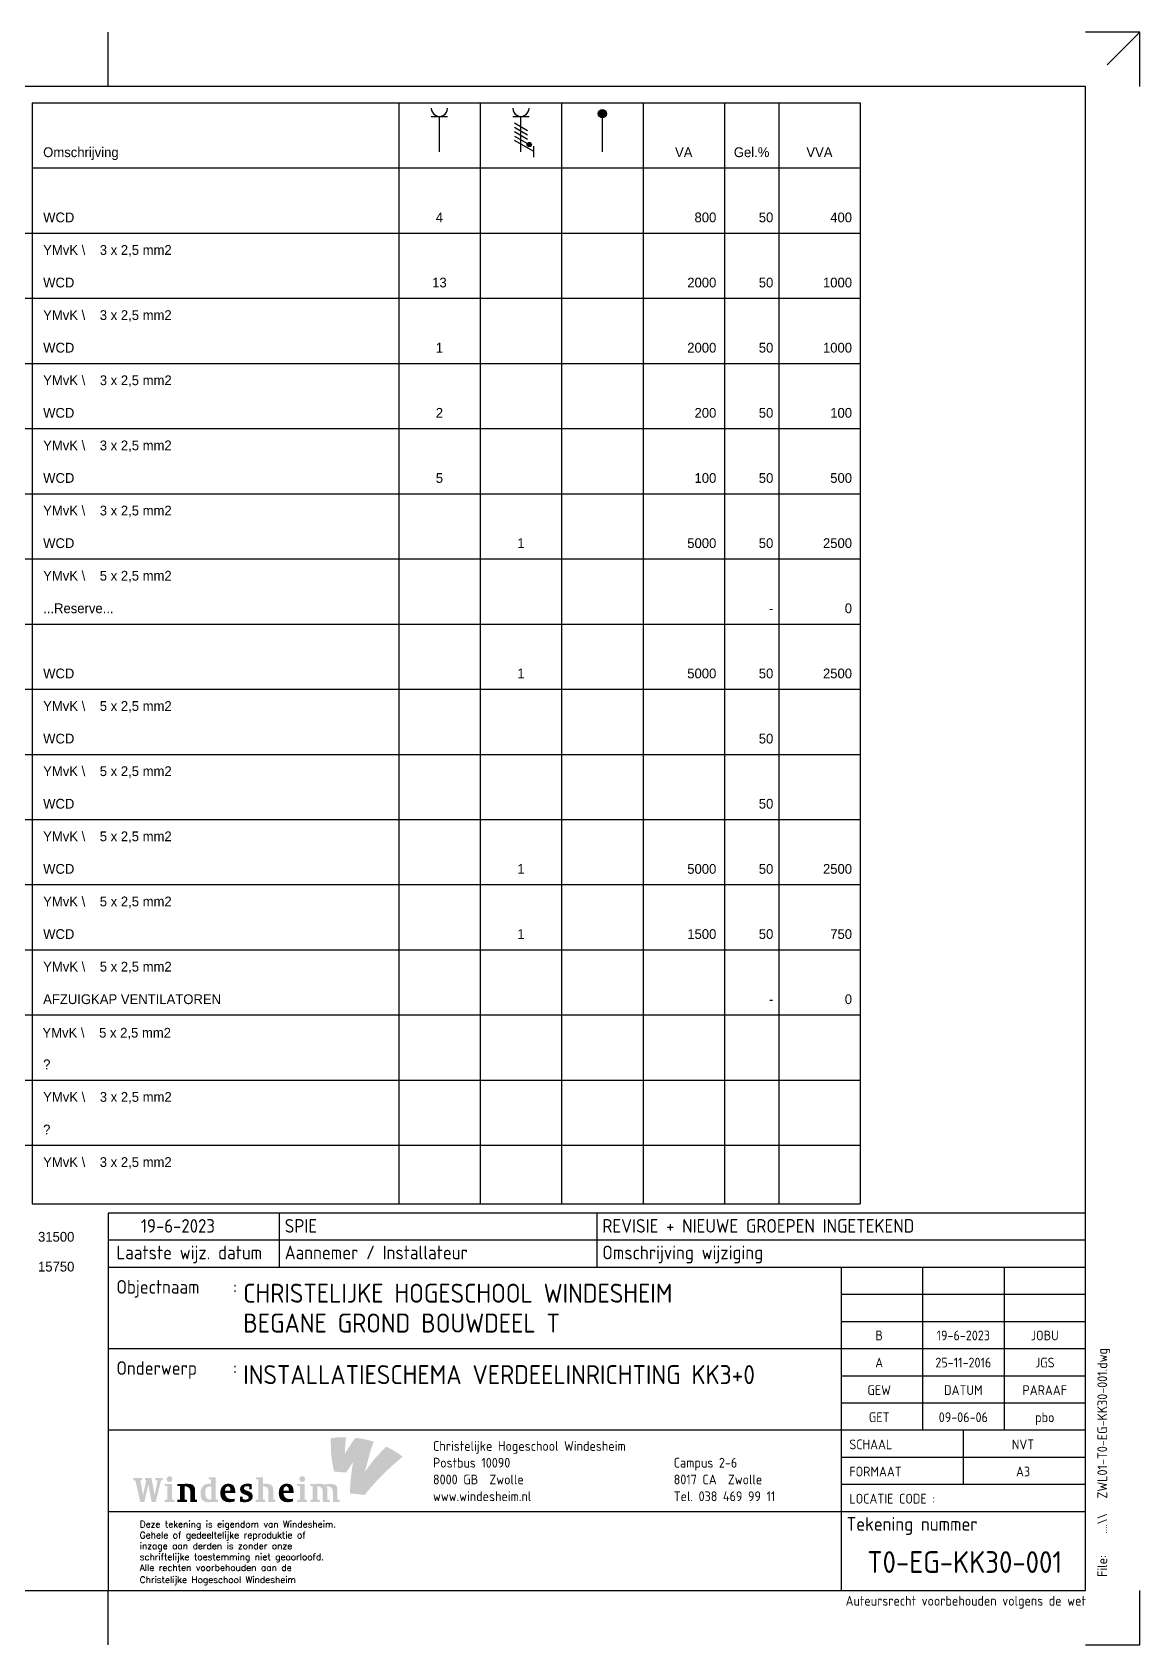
# Model space of a CAD drawing. Header units: millimetres. Extents: x 0 to 420, y 0 to 297.
# Drawn here: x 216 to 420, y 0 to 297 of the extents above; entities that cross this region are included whole.
import ezdxf
from ezdxf.enums import TextEntityAlignment as Align

# ---------------------------------------------------------------- set-up
doc = ezdxf.new("R2010")
doc.units = ezdxf.units.MM
doc.layers.get('0').update_dxf_attribs({"linetype": 'CONTINUOUS'})
for name, color, linetype in [('00att018', 1, 'CONTINUOUS'), ('00att025', 2, 'CONTINUOUS'), ('00att035', 3, 'CONTINUOUS'), ('00att050', 4, 'CONTINUOUS'), ('00kad018', 1, 'CONTINUOUS'), ('00kad025', 2, 'CONTINUOUS'), ('00kad070', 5, 'CONTINUOUS'), ('BL$2----_KADER', 7, 'CONTINUOUS'), ('BL$4----_LOGO', 7, 'CONTINUOUS'), ('BL$4----_STEMPEL', 7, 'CONTINUOUS'), ('EL$1----_KK3+0', 3, 'CONTINUOUS'), ('LAAG_1', 160, 'CONTINUOUS')]:
    doc.layers.add(name, color=color, linetype=linetype)
doc.styles.add('BURO-018', font='BUROFONT', dxfattribs={"height": 1.8})
doc.styles.add('EDU', font='ROMANS.SHX', dxfattribs={"height": 2.5})
doc.styles.add('ISO', font='isocp.shx')

# ---------------------------------------------------------------- blocks, each defined once
blk = doc.blocks.new('a3-windesheim-hor')
at = {"layer": '00kad018', "color": 1}
for p, q in [((230, 287), (230, 297)), ((420, 297), (410, 297)), ((420, 297), (414, 291)), ((420, 287), (420, 297)), ((230, 0), (230, 10)), ((420, 0), (420, 10)), ((410, 0), (420, 0))]:
    blk.add_line(p, q, dxfattribs=at)
at = {"layer": '00kad070', "color": 5}
for p, q in [((410, 287), (20, 287)), ((410, 10), (410, 287)), ((20, 10), (410, 10))]:
    blk.add_line(p, q, dxfattribs=at)
at = {"layer": '00att018', "color": 1, "style": 'ISO'}
blk.add_text('Auteursrecht voorbehouden volgens de wet', height=1.8, dxfattribs=at).set_placement((410.08, 7.2), align=Align.RIGHT)
blk = doc.blocks.new('AI9-BLK4')
at = {"layer": 'LAAG_1'}
h = blk.add_hatch(color=40, dxfattribs=at)
edge = h.paths.add_edge_path()
edge.add_spline(control_points=[(7.13, 7.18), (4.76, 4.71), (2.6, 2.64), (-0.67, -2.09), (0, 0.48), (1.33, 5.88), (2.58, 8.98), (0.66, 9.66), (-2.22, 10.26), (-4.13, 10.42), (-5.47, 8.84), (-7.52, 5.49), (-8.07, 4.43), (-8, 6.89), (-7.74, 9.27), (-7.64, 10.61), (-9.57, 10.7), (-11, 10.61), (-13.21, 10.31), (-13.29, 6), (-13.05, 2.03), (-12.01, -2), (-10.76, -2.09), (-7.6, -2.36), (-7.6, -2.36), (-7.12, -1.66), (-6.13, -0.03), (-4.98, 1.41), (-5.44, -0.9), (-5.87, -4.06), (-6.06, -7.16), (-6.12, -8.14), (-6.15, -9.12), (-6.16, -10.06), (-4.67, -10.18), (-0.96, -10.58), (-0.72, -10.61), (-0.72, -10.61), (-0.71, -10.6), (-0.71, -10.6), (-0.7, -10.59), (-0.7, -10.58), (-0.69, -10.58), (0.69, -8.77), (2.26, -6.96), (3.63, -5.5), (4.7, -4.37), (5.74, -3.33), (6.72, -2.37), (9.27, 0.11), (11.5, 2.08), (13.21, 3.49), (11.03, 5.13), (9.48, 6.13), (7.13, 7.18)], knot_values=[0, 0, 0, 0, 1, 1, 1, 2, 2, 2, 3, 3, 3, 4, 4, 4, 5, 5, 5, 6, 6, 6, 7, 7, 7, 8, 8, 8, 9, 9, 9, 10, 10, 10, 11, 11, 11, 12, 12, 12, 13, 13, 13, 14, 14, 14, 15, 15, 15, 16, 16, 16, 17, 17, 17, 18, 18, 18, 18], degree=3, periodic=0)
h = blk.add_hatch(color=154, dxfattribs=at)
edge = h.paths.add_edge_path()
edge.add_spline(control_points=[(-0.71, -10.6), (-0.71, -10.6), (-0.71, -10.6), (-0.71, -10.6), (-0.74, -10.63), (-0.72, -10.62), (-0.71, -10.6)], knot_values=[0, 0, 0, 0, 1, 1, 1, 2, 2, 2, 2], degree=3, periodic=0)
h = blk.add_hatch(color=154, dxfattribs=at)
edge = h.paths.add_edge_path()
edge.add_spline(control_points=[(-0.71, -10.6), (-0.71, -10.6), (-0.7, -10.6), (-0.7, -10.6), (-0.67, -10.57), (-0.69, -10.59), (-0.71, -10.6)], knot_values=[0, 0, 0, 0, 1, 1, 1, 2, 2, 2, 2], degree=3, periodic=0)
blk = doc.blocks.new('AI9-BLK3')
at = {"layer": 'LAAG_1'}
h = blk.add_hatch(color=154, dxfattribs=at)
edge = h.paths.add_edge_path()
edge.add_spline(control_points=[(-27.78, 3.24), (-27.78, 3.24), (-29.75, -4.72), (-29.75, -4.72), (-29.75, -4.72), (-31.22, -4.72), (-31.22, -4.72), (-31.22, -4.72), (-32.46, 1.79), (-32.46, 1.79), (-32.46, 1.79), (-33.95, -4.72), (-33.95, -4.72), (-33.95, -4.72), (-35.41, -4.72), (-35.41, -4.72), (-35.41, -4.72), (-37.24, 3.24), (-37.24, 3.24), (-37.24, 3.24), (-38.03, 3.24), (-38.03, 3.24), (-38.03, 3.24), (-38.03, 4.16), (-38.03, 4.16), (-38.03, 4.16), (-34.81, 4.16), (-34.81, 4.16), (-34.81, 4.16), (-34.81, 3.24), (-34.81, 3.24), (-34.81, 3.24), (-35.38, 3.24), (-35.38, 3.24), (-35.38, 3.24), (-34.43, -2.11), (-34.43, -2.11), (-34.43, -2.11), (-33.18, 3.26), (-33.18, 3.26), (-33.18, 3.26), (-33.73, 3.26), (-33.73, 3.26), (-33.73, 3.26), (-33.73, 4.16), (-33.73, 4.16), (-33.73, 4.16), (-31.32, 4.16), (-31.32, 4.16), (-31.32, 4.16), (-30.15, -2.11), (-30.15, -2.11), (-30.15, -2.11), (-29.03, 3.24), (-29.03, 3.24), (-29.03, 3.24), (-29.84, 3.24), (-29.84, 3.24), (-29.84, 3.24), (-29.84, 4.16), (-29.84, 4.16), (-29.84, 4.16), (-27.18, 4.16), (-27.18, 4.16), (-27.18, 4.16), (-27.18, 3.24), (-27.18, 3.24), (-27.18, 3.24), (-27.78, 3.24), (-27.78, 3.24)], knot_values=[0, 0, 0, 0, 1, 1, 1, 2, 2, 2, 3, 3, 3, 4, 4, 4, 5, 5, 5, 6, 6, 6, 7, 7, 7, 8, 8, 8, 9, 9, 9, 10, 10, 10, 11, 11, 11, 12, 12, 12, 13, 13, 13, 14, 14, 14, 15, 15, 15, 16, 16, 16, 17, 17, 17, 18, 18, 18, 19, 19, 19, 20, 20, 20, 21, 21, 21, 22, 22, 22, 23, 23, 23, 23], degree=3, periodic=0)
h = blk.add_hatch(color=154, dxfattribs=at)
edge = h.paths.add_edge_path()
edge.add_spline(control_points=[(-26.42, -4.7), (-26.42, -4.7), (-26.42, -3.87), (-26.42, -3.87), (-26.42, -3.87), (-25.47, -3.87), (-25.47, -3.87), (-25.47, -3.87), (-25.47, 1.17), (-25.47, 1.17), (-25.47, 1.17), (-26.42, 1.17), (-26.42, 1.17), (-26.42, 1.17), (-26.42, 1.99), (-26.42, 1.99), (-26.42, 1.99), (-23.75, 1.99), (-23.75, 1.99), (-23.75, 1.99), (-23.75, -3.87), (-23.75, -3.87), (-23.75, -3.87), (-22.88, -3.87), (-22.88, -3.87), (-22.88, -3.87), (-22.88, -4.7), (-22.88, -4.7), (-22.88, -4.7), (-26.42, -4.7), (-26.42, -4.7)], knot_values=[0, 0, 0, 0, 1, 1, 1, 2, 2, 2, 3, 3, 3, 4, 4, 4, 5, 5, 5, 6, 6, 6, 7, 7, 7, 8, 8, 8, 9, 9, 9, 10, 10, 10, 10], degree=3, periodic=0)
edge = h.paths.add_edge_path()
edge.add_spline(control_points=[(-24.66, 2.67), (-25.25, 2.67), (-25.71, 3.15), (-25.71, 3.74), (-25.71, 4.33), (-25.25, 4.79), (-24.66, 4.79), (-24.07, 4.79), (-23.58, 4.33), (-23.58, 3.74), (-23.58, 3.15), (-24.07, 2.67), (-24.66, 2.67)], knot_values=[0, 0, 0, 0, 1, 1, 1, 2, 2, 2, 3, 3, 3, 4, 4, 4, 4], degree=3, periodic=0)
h = blk.add_hatch(color=154, dxfattribs=at)
edge = h.paths.add_edge_path()
edge.add_spline(control_points=[(-17.02, -4.7), (-17.02, -4.7), (-17.02, -0.94), (-17.02, -0.94), (-17.02, -0.3), (-17.19, 0.21), (-17.5, 0.52), (-17.87, 0.9), (-18.34, 1.07), (-18.89, 1.07), (-18.95, 1.07), (-19.03, 1.07), (-19.09, 1.06), (-19.09, 1.06), (-19.09, -3.87), (-19.09, -3.87), (-19.09, -3.87), (-18.24, -3.87), (-18.24, -3.87), (-18.24, -3.87), (-18.24, -4.7), (-18.24, -4.7), (-18.24, -4.7), (-21.72, -4.7), (-21.72, -4.7), (-21.72, -4.7), (-21.72, -3.87), (-21.72, -3.87), (-21.72, -3.87), (-20.8, -3.87), (-20.8, -3.87), (-20.8, -3.87), (-20.8, 1.17), (-20.8, 1.17), (-20.8, 1.17), (-21.72, 1.17), (-21.72, 1.17), (-21.72, 1.17), (-21.72, 1.99), (-21.72, 1.99), (-21.72, 1.99), (-19.44, 1.99), (-19.44, 1.99), (-19.15, 1.99), (-18.89, 2.03), (-18.56, 2.03), (-16.96, 2.03), (-16.32, 1.86), (-15.88, 1.41), (-15.46, 1), (-15.3, 0.57), (-15.3, -0.15), (-15.3, -0.15), (-15.3, -3.87), (-15.3, -3.87), (-15.3, -3.87), (-14.5, -3.87), (-14.5, -3.87), (-14.5, -3.87), (-14.5, -4.7), (-14.5, -4.7), (-14.5, -4.7), (-17.02, -4.7), (-17.02, -4.7)], knot_values=[0, 0, 0, 0, 1, 1, 1, 2, 2, 2, 3, 3, 3, 4, 4, 4, 5, 5, 5, 6, 6, 6, 7, 7, 7, 8, 8, 8, 9, 9, 9, 10, 10, 10, 11, 11, 11, 12, 12, 12, 13, 13, 13, 14, 14, 14, 15, 15, 15, 16, 16, 16, 17, 17, 17, 18, 18, 18, 19, 19, 19, 20, 20, 20, 21, 21, 21, 21], degree=3, periodic=0)
h = blk.add_hatch(color=154, dxfattribs=at)
edge = h.paths.add_edge_path(flags=16)
edge.add_spline(control_points=[(-6.76, -4.7), (-6.76, -4.7), (-6.76, -3.87), (-6.76, -3.87), (-6.76, -3.87), (-7.62, -3.87), (-7.62, -3.87), (-7.62, -3.87), (-7.62, 4.46), (-7.62, 4.46), (-7.62, 4.46), (-10.2, 4.46), (-10.2, 4.46), (-10.2, 4.46), (-10.2, 3.64), (-10.2, 3.64), (-10.2, 3.64), (-9.32, 3.64), (-9.32, 3.64), (-9.32, 3.64), (-9.32, 1.95), (-9.32, 1.95), (-9.59, 2), (-9.79, 2.04), (-10.19, 2.04), (-11.95, 2.04), (-13.23, 0.68), (-13.23, -1.45), (-13.23, -3.83), (-12.29, -4.77), (-10.28, -4.77), (-9.86, -4.77), (-9.32, -4.7), (-9.12, -4.7), (-9.12, -4.7), (-6.76, -4.7), (-6.76, -4.7)], knot_values=[0, 0, 0, 0, 1, 1, 1, 2, 2, 2, 3, 3, 3, 4, 4, 4, 5, 5, 5, 6, 6, 6, 7, 7, 7, 8, 8, 8, 9, 9, 9, 10, 10, 10, 11, 11, 11, 12, 12, 12, 12], degree=3, periodic=0)
edge = h.paths.add_edge_path()
edge.add_spline(control_points=[(-9.28, -3.73), (-9.49, -3.76), (-9.62, -3.78), (-9.79, -3.78), (-10.77, -3.78), (-11.52, -3.12), (-11.52, -1.21), (-11.52, 0.4), (-10.88, 1.06), (-10, 1.06), (-9.71, 1.06), (-9.48, 1.02), (-9.28, 0.97), (-9.28, 0.97), (-9.28, -3.73), (-9.28, -3.73)], knot_values=[0, 0, 0, 0, 1, 1, 1, 2, 2, 2, 3, 3, 3, 4, 4, 4, 5, 5, 5, 5], degree=3, periodic=0)
h = blk.add_hatch(color=154, dxfattribs=at)
edge = h.paths.add_edge_path(flags=16)
edge.add_spline(control_points=[(-0.43, -1.4), (-0.43, 1.03), (-1.16, 2.05), (-3.05, 2.05), (-4.8, 2.05), (-5.93, 0.7), (-5.93, -1.35), (-5.93, -3.59), (-4.75, -4.76), (-2.66, -4.76), (-1.92, -4.76), (-1.25, -4.65), (-0.71, -4.43), (-0.71, -4.43), (-0.71, -3.47), (-0.71, -3.47), (-1.15, -3.57), (-1.59, -3.59), (-2.01, -3.59), (-3.43, -3.59), (-4.18, -2.54), (-4.18, -1.4), (-4.18, -1.4), (-0.43, -1.4), (-0.43, -1.4)], knot_values=[0, 0, 0, 0, 1, 1, 1, 2, 2, 2, 3, 3, 3, 4, 4, 4, 5, 5, 5, 6, 6, 6, 7, 7, 7, 8, 8, 8, 8], degree=3, periodic=0)
edge = h.paths.add_edge_path()
edge.add_spline(control_points=[(-2.19, -0.48), (-2.19, -0.48), (-4.21, -0.48), (-4.21, -0.48), (-4.21, 0.48), (-3.76, 1.08), (-3.17, 1.08), (-2.58, 1.08), (-2.19, 0.63), (-2.19, -0.48)], knot_values=[0, 0, 0, 0, 1, 1, 1, 2, 2, 2, 3, 3, 3, 3], degree=3, periodic=0)
h = blk.add_hatch(color=154, dxfattribs=at)
edge = h.paths.add_edge_path()
edge.add_spline(control_points=[(3.18, -4.79), (2.42, -4.79), (1.53, -4.63), (1.31, -4.55), (1.31, -4.55), (1.31, -2.67), (1.31, -2.67), (1.31, -2.67), (2.34, -2.67), (2.34, -2.67), (2.34, -2.67), (2.34, -3.62), (2.34, -3.62), (2.58, -3.7), (2.94, -3.79), (3.32, -3.79), (4.14, -3.79), (4.53, -3.52), (4.53, -3.03), (4.53, -2.53), (4.09, -2.3), (3.53, -2.1), (3.53, -2.1), (2.71, -1.81), (2.71, -1.81), (1.84, -1.5), (1.32, -0.99), (1.32, 0.08), (1.32, 1.19), (2.31, 2.08), (3.93, 2.08), (4.57, 2.08), (5.29, 2), (5.66, 1.88), (5.66, 1.88), (5.66, 0.04), (5.66, 0.04), (5.66, 0.04), (4.69, 0.04), (4.69, 0.04), (4.69, 0.04), (4.69, 1), (4.69, 1), (4.43, 1.07), (4.17, 1.11), (3.89, 1.11), (3.16, 1.11), (2.8, 0.83), (2.8, 0.37), (2.8, -0.04), (3.05, -0.24), (3.64, -0.43), (3.64, -0.43), (4.44, -0.7), (4.44, -0.7), (5.37, -1.01), (6, -1.57), (6, -2.6), (6, -4), (4.84, -4.79), (3.18, -4.79)], knot_values=[0, 0, 0, 0, 1, 1, 1, 2, 2, 2, 3, 3, 3, 4, 4, 4, 5, 5, 5, 6, 6, 6, 7, 7, 7, 8, 8, 8, 9, 9, 9, 10, 10, 10, 11, 11, 11, 12, 12, 12, 13, 13, 13, 14, 14, 14, 15, 15, 15, 16, 16, 16, 17, 17, 17, 18, 18, 18, 19, 19, 19, 20, 20, 20, 20], degree=3, periodic=0)
h = blk.add_hatch(color=154, dxfattribs=at)
edge = h.paths.add_edge_path()
edge.add_spline(control_points=[(11.81, -4.7), (11.81, -4.7), (11.81, -1.02), (11.81, -1.02), (11.81, -0.32), (11.67, 0.19), (11.34, 0.52), (10.95, 0.91), (10.48, 1.07), (9.97, 1.07), (9.88, 1.07), (9.79, 1.06), (9.75, 1.06), (9.75, 1.06), (9.75, -3.87), (9.75, -3.87), (9.75, -3.87), (10.59, -3.87), (10.59, -3.87), (10.59, -3.87), (10.59, -4.7), (10.59, -4.7), (10.59, -4.7), (7.11, -4.7), (7.11, -4.7), (7.11, -4.7), (7.11, -3.87), (7.11, -3.87), (7.11, -3.87), (8.03, -3.87), (8.03, -3.87), (8.03, -3.87), (8.03, 3.64), (8.03, 3.64), (8.03, 3.64), (7.16, 3.64), (7.16, 3.64), (7.16, 3.64), (7.16, 4.46), (7.16, 4.46), (7.16, 4.46), (9.75, 4.46), (9.75, 4.46), (9.75, 4.46), (9.75, 1.99), (9.75, 1.99), (9.93, 2), (10.23, 2.03), (10.54, 2.03), (11.88, 2.03), (12.52, 1.84), (12.96, 1.4), (13.39, 0.97), (13.53, 0.51), (13.53, -0.15), (13.53, -0.15), (13.53, -3.87), (13.53, -3.87), (13.53, -3.87), (14.34, -3.87), (14.34, -3.87), (14.34, -3.87), (14.34, -4.7), (14.34, -4.7), (14.34, -4.7), (11.81, -4.7), (11.81, -4.7)], knot_values=[0, 0, 0, 0, 1, 1, 1, 2, 2, 2, 3, 3, 3, 4, 4, 4, 5, 5, 5, 6, 6, 6, 7, 7, 7, 8, 8, 8, 9, 9, 9, 10, 10, 10, 11, 11, 11, 12, 12, 12, 13, 13, 13, 14, 14, 14, 15, 15, 15, 16, 16, 16, 17, 17, 17, 18, 18, 18, 19, 19, 19, 20, 20, 20, 21, 21, 21, 22, 22, 22, 22], degree=3, periodic=0)
h = blk.add_hatch(color=154, dxfattribs=at)
edge = h.paths.add_edge_path(flags=16)
edge.add_spline(control_points=[(21.09, -1.4), (21.09, 1.03), (20.36, 2.05), (18.47, 2.05), (16.72, 2.05), (15.6, 0.7), (15.6, -1.35), (15.6, -3.59), (16.77, -4.76), (18.87, -4.76), (19.6, -4.76), (20.27, -4.65), (20.81, -4.43), (20.81, -4.43), (20.81, -3.47), (20.81, -3.47), (20.37, -3.57), (19.93, -3.59), (19.52, -3.59), (18.09, -3.59), (17.35, -2.54), (17.35, -1.4), (17.35, -1.4), (21.09, -1.4), (21.09, -1.4)], knot_values=[0, 0, 0, 0, 1, 1, 1, 2, 2, 2, 3, 3, 3, 4, 4, 4, 5, 5, 5, 6, 6, 6, 7, 7, 7, 8, 8, 8, 8], degree=3, periodic=0)
edge = h.paths.add_edge_path()
edge.add_spline(control_points=[(19.33, -0.48), (19.33, -0.48), (17.31, -0.48), (17.31, -0.48), (17.31, 0.48), (17.76, 1.08), (18.35, 1.08), (18.94, 1.08), (19.33, 0.63), (19.33, -0.48)], knot_values=[0, 0, 0, 0, 1, 1, 1, 2, 2, 2, 3, 3, 3, 3], degree=3, periodic=0)
h = blk.add_hatch(color=154, dxfattribs=at)
edge = h.paths.add_edge_path()
edge.add_spline(control_points=[(22.47, -4.7), (22.47, -4.7), (22.47, -3.87), (22.47, -3.87), (22.47, -3.87), (23.42, -3.87), (23.42, -3.87), (23.42, -3.87), (23.42, 1.17), (23.42, 1.17), (23.42, 1.17), (22.47, 1.17), (22.47, 1.17), (22.47, 1.17), (22.47, 1.99), (22.47, 1.99), (22.47, 1.99), (25.13, 1.99), (25.13, 1.99), (25.13, 1.99), (25.13, -3.87), (25.13, -3.87), (25.13, -3.87), (26, -3.87), (26, -3.87), (26, -3.87), (26, -4.7), (26, -4.7), (26, -4.7), (22.47, -4.7), (22.47, -4.7)], knot_values=[0, 0, 0, 0, 1, 1, 1, 2, 2, 2, 3, 3, 3, 4, 4, 4, 5, 5, 5, 6, 6, 6, 7, 7, 7, 8, 8, 8, 9, 9, 9, 10, 10, 10, 10], degree=3, periodic=0)
edge = h.paths.add_edge_path()
edge.add_spline(control_points=[(24.23, 2.67), (23.64, 2.67), (23.18, 3.15), (23.18, 3.74), (23.18, 4.33), (23.64, 4.79), (24.23, 4.79), (24.82, 4.79), (25.31, 4.33), (25.31, 3.74), (25.31, 3.15), (24.82, 2.67), (24.23, 2.67)], knot_values=[0, 0, 0, 0, 1, 1, 1, 2, 2, 2, 3, 3, 3, 4, 4, 4, 4], degree=3, periodic=0)
h = blk.add_hatch(color=154, dxfattribs=at)
edge = h.paths.add_edge_path()
edge.add_spline(control_points=[(35.52, -4.7), (35.52, -4.7), (35.52, -0.89), (35.52, -0.89), (35.52, -0.3), (35.34, 0.21), (35.04, 0.52), (34.66, 0.9), (34.24, 1.07), (33.55, 1.07), (33.41, 1.07), (33.28, 1.05), (33.17, 1.03), (33.4, 0.83), (33.52, 0.35), (33.52, -0.07), (33.52, -0.07), (33.52, -3.87), (33.52, -3.87), (33.52, -3.87), (34.3, -3.87), (34.3, -3.87), (34.3, -3.87), (34.3, -4.7), (34.3, -4.7), (34.3, -4.7), (31.82, -4.7), (31.82, -4.7), (31.82, -4.7), (31.82, -0.89), (31.82, -0.89), (31.82, -0.18), (31.64, 0.24), (31.34, 0.53), (30.95, 0.92), (30.5, 1.07), (30.01, 1.07), (29.96, 1.07), (29.9, 1.06), (29.8, 1.06), (29.8, 1.06), (29.8, -3.87), (29.8, -3.87), (29.8, -3.87), (30.64, -3.87), (30.64, -3.87), (30.64, -3.87), (30.64, -4.7), (30.64, -4.7), (30.64, -4.7), (27.17, -4.7), (27.17, -4.7), (27.17, -4.7), (27.17, -3.87), (27.17, -3.87), (27.17, -3.87), (28.09, -3.87), (28.09, -3.87), (28.09, -3.87), (28.09, 1.17), (28.09, 1.17), (28.09, 1.17), (27.17, 1.17), (27.17, 1.17), (27.17, 1.17), (27.17, 1.99), (27.17, 1.99), (27.17, 1.99), (29.58, 1.99), (29.58, 1.99), (29.86, 1.99), (30.2, 2.03), (30.42, 2.03), (31.35, 2.03), (31.94, 1.93), (32.49, 1.67), (32.96, 1.86), (33.67, 2.01), (34.45, 2.01), (35.63, 2.01), (36.25, 1.82), (36.67, 1.4), (37.08, 0.99), (37.23, 0.53), (37.23, -0.08), (37.23, -0.08), (37.23, -3.87), (37.23, -3.87), (37.23, -3.87), (38.03, -3.87), (38.03, -3.87), (38.03, -3.87), (38.03, -4.7), (38.03, -4.7), (38.03, -4.7), (35.52, -4.7), (35.52, -4.7)], knot_values=[0, 0, 0, 0, 1, 1, 1, 2, 2, 2, 3, 3, 3, 4, 4, 4, 5, 5, 5, 6, 6, 6, 7, 7, 7, 8, 8, 8, 9, 9, 9, 10, 10, 10, 11, 11, 11, 12, 12, 12, 13, 13, 13, 14, 14, 14, 15, 15, 15, 16, 16, 16, 17, 17, 17, 18, 18, 18, 19, 19, 19, 20, 20, 20, 21, 21, 21, 22, 22, 22, 23, 23, 23, 24, 24, 24, 25, 25, 25, 26, 26, 26, 27, 27, 27, 28, 28, 28, 29, 29, 29, 30, 30, 30, 31, 31, 31, 32, 32, 32, 32], degree=3, periodic=0)
blk = doc.blocks.new('AI9-BLK2')
at = {"layer": 'LAAG_1', "color": 7}
for name, p in [('AI9-BLK4', (36.4, 1.35)), ('AI9-BLK3', (-11.59, -7.17))]:
    blk.add_blockref(name, p, dxfattribs=at)
blk = doc.blocks.new('CHW_ONDERHOEK')
at = {"layer": '00kad025', "color": 2}
for p, q in [((-190, 79.5), (-190, 69.5)), ((-10, 79.5), (-190, 79.5)), ((-158.5, 79.5), (-158.5, 69.5)), ((-100, 79.5), (-100, 69.5)), ((-10, 74.5), (-190, 74.5)), ((-40, 69.5), (-40, 39.5)), ((-25, 69.5), (-25, 39.5)), ((-10, 64.5), (-55, 64.5)), ((-10, 59.5), (-55, 59.5)), ((-10, 54.5), (-55, 54.5)), ((-10, 49.5), (-55, 49.5)), ((-32.5, 39.5), (-32.5, 34.5)), ((-32.5, 34.5), (-32.5, 29.5))]:
    blk.add_line(p, q, dxfattribs=at)
at = {"layer": '00kad070', "color": 5}
for p, q in [((-10, 69.5), (-190, 69.5)), ((-190, 69.5), (-190, 10)), ((-55, 69.5), (-55, 10)), ((-55, 54.5), (-190, 54.5)), ((-10, 44.5), (-55, 44.5)), ((-10, 39.5), (-190, 39.5)), ((-10, 34.5), (-55, 34.5)), ((-10, 29.5), (-55, 29.5)), ((-55, 24.5), (-190, 24.5)), ((-10, 24.5), (-55, 24.5))]:
    blk.add_line(p, q, dxfattribs=at)
at = {"layer": 'LAAG_1', "color": 7, "xscale": 0.5, "yscale": 0.5, "zscale": 0.5}
blk.add_blockref('AI9-BLK2', (-160.6, 32.22), dxfattribs=at)
at = {"layer": '00att018', "color": 1, "style": 'ISO'}
for s, p in [('GEW', (-48, 46)), ('DATUM', (-32.5, 46)), ('PARAAF', (-17.5, 46)), ('GET', (-48, 41))]:
    blk.add_text(s, height=1.8, dxfattribs=at).set_placement(p, align=Align.CENTER)
for s, p in [('SCHAAL', (-53.5, 36)), ('FORMAAT', (-53.5, 31))]:
    blk.add_text(s, height=1.8, dxfattribs=at).set_placement(p)
at = {"layer": '00att018', "color": 1, "style": 'ISO', "width": 0.9}
blk.add_text('....\\\\', height=1.8, rotation=90, dxfattribs=at).set_placement((-6, 20.5))
at = {"layer": '00att018', "color": 1, "linetype": 'Continuous', "style": 'EDU'}
for s, p in [('Gehele of gedeeltelijke reproduktie of', (-184.2, 19.6)), ('Deze tekening is eigendom van Windesheim.', (-184.2, 21.6)), ('inzage aan derden is zonder onze', (-184.2, 17.6)), ('schriftelijke toestemming niet geoorloofd.', (-184.2, 15.6)), ('Alle rechten voorbehouden aan de', (-184.2, 13.6)), ('Christelijke Hogeschool Windesheim', (-184.2, 11.38))]:
    blk.add_text(s, height=1.2, dxfattribs=at).set_placement(p)
at = {"layer": '00att018', "color": 1, "style": 'ISO'}
blk.add_text('File:', height=1.8, rotation=90, dxfattribs=at).set_placement((-6, 12.5))
for tag, p in [('WZ_CODED', (-48, 66.07)), ('WZ_DATUMD', (-32.5, 66.07)), ('WZ_WZGOEDD', (-17.5, 66.07)), ('WZ_CODEC', (-48, 61.07)), ('WZ_DATUMC', (-32.5, 61.07)), ('WZ_WZGOEDC', (-17.5, 61.07)), ('WZ_CODEB', (-48, 56.07)), ('WZ_DATUMB', (-32.5, 56.07)), ('WZ_WZGOEDB', (-17.5, 56.07)), ('WZ_CODEA', (-48, 51.07)), ('WZ_DATUMA', (-32.5, 51.07)), ('WZ_WZGOEDA', (-17.5, 51.07)), ('TKDATCREAT', (-32.5, 41)), ('TKINIT', (-17.5, 41)), ('TKSCHAAL', (-21.5, 36)), ('TKFORMAAT', (-21.5, 31))]:
    blk.add_attdef(tag, text='', height=1.8, dxfattribs=at).set_placement(p, align=Align.CENTER)
blk.add_attdef('DWGNAME', (-6, 26.93), '', height=1.8, rotation=90, dxfattribs=at)
at = {"layer": '00att025', "color": 2, "style": 'ISO'}
for s, p in [('Objectnaam', (-188.5, 64.67)), ('Onderwerp', (-188.5, 49.72)), ('Tekening nummer', (-54, 21))]:
    blk.add_text(s, height=2.5, dxfattribs=at).set_placement(p)
at = {"layer": '00att025', "style": 'ISO'}
for p in [(-167.02, 64.67), (-167.02, 49.78)]:
    blk.add_text(':', height=2.5, dxfattribs=at).set_placement(p)
at = {"layer": '00att025', "color": 1, "style": 'ISO'}
blk.add_text('LOCATIE CODE :', height=1.8, dxfattribs=at).set_placement((-53.5, 26))
at = {"layer": '00att025', "color": 2, "style": 'ISO'}
for tag, p in [('WZ_DATUM', (-184, 75.9)), ('WZ_AANNEMER_INSTALATEUR', (-157.5, 75.9)), ('WZ_OMSCHR', (-99, 75.9))]:
    blk.add_attdef(tag, p, '', height=2.5, dxfattribs=at)
at = {"layer": '00att025', "color": 3, "style": 'ISO'}
blk.add_attdef('TKVRIJ2', text='', height=2.5, dxfattribs=at).set_placement((-24, 25.62), align=Align.CENTER)
at = {"layer": '00att035', "color": 3, "style": 'ISO'}
for s, p in [('Laatste wijz. datum', (-188.5, 71)), ('Aannemer / Installateur', (-157.5, 71)), ('Omschrijving wijziging', (-99, 71))]:
    blk.add_text(s, height=2.5, dxfattribs=at).set_placement(p)
for tag, p in [('PROMSCHR', (-165.14, 63)), ('TK1OMSCHR', (-165.14, 57.5)), ('TK2OMSCHR', (-165.14, 48)), ('TKVRIJ1', (-165.14, 42.5))]:
    blk.add_attdef(tag, p, '', height=3.5, dxfattribs=at)
at = {"layer": '00att050', "color": 4, "style": 'ISO'}
blk.add_attdef('TKFASE', text='', height=5, dxfattribs=at).set_placement((-14.5, 82), align=Align.RIGHT)
blk.add_attdef('TKTEKNR', text='', height=3.5, dxfattribs=at).set_placement((-32.25, 13.23), align=Align.CENTER)
at = {"layer": 'BL$4----_LOGO', "color": 1, "style": 'ISO'}
for s, p in [('Christelijke Hogeschool Windesheim', (-130.19, 35.71)), ('Postbus 10090', (-130.19, 32.63)), ('Campus 2-6', (-85.85, 32.63)), ('8000 GB  Zwolle', (-130.19, 29.54)), ('8017 CA  Zwolle', (-85.85, 29.54)), ('www.windesheim.nl', (-130.19, 26.45)), ('Tel. 038 469 99 11', (-85.85, 26.45))]:
    blk.add_text(s, height=1.8, dxfattribs=at).set_placement(p)
blk = doc.blocks.new('KOLNR6')
at = {"color": 0, "linetype": 'Continuous'}
for p, q in [((-3.5, -1.5), (-3.5, 1.5)), ((3, 0), (-3.5, 0))]:
    blk.add_line(p, q, dxfattribs=at)
blk.add_arc((-5, 0), 1.5, 270, 90, dxfattribs=at)
blk = doc.blocks.new('KOLNR7')
at = {"color": 0, "linetype": 'Continuous'}
for p, q in [((-3.5, -1.5), (-3.5, 1.5)), ((3, 0), (-3.5, 0)), ((-2.29, -1.2), (-0.91, 1.2)), ((-1.49, -1.2), (-0.11, 1.2)), ((-0.69, -1.2), (0.69, 1.2)), ((0.11, -1.2), (1.49, 1.2)), ((2.99, 2.4), (0.91, -1.2)), ((3.99, 2.4), (1.99, 2.4))]:
    blk.add_line(p, q, dxfattribs=at)
at = {"color": 0, "linetype": 'Continuous', "const_width": 0.4}
blk.add_lwpolyline([(1.69, 1.35, 1), (1.69, 1.75, 1)], format="xyb", close=True, dxfattribs=at)
at = {"color": 0, "linetype": 'Continuous'}
blk.add_circle((1.69, 1.55), 0.4, dxfattribs=at)
blk.add_arc((-5, 0), 1.5, 270, 90, dxfattribs=at)
blk = doc.blocks.new('KOLNR8')
at = {"color": 0, "linetype": 'Continuous'}
blk.add_line((-4, 0), (3, 0), dxfattribs=at)
at = {"color": 0, "linetype": 'Continuous', "const_width": 0.75}
blk.add_lwpolyline([(-4, -0.375, 1), (-4, 0.375, 1)], format="xyb", close=True, dxfattribs=at)
at = {"color": 0, "linetype": 'Continuous'}
blk.add_circle((-4, 0), 0.75, dxfattribs=at)

msp = doc.modelspace()

# ---------------------------------------------------------------- linework, layer by layer
at = {"layer": 'EL$1----_KK3+0', "color": 1}
for p, q in [((216, 284), (216, 81.24)), ((216, 284), (368.5, 284)), ((283.5, 284), (283.5, 81.24)), ((298.5, 284), (298.5, 81.24)), ((313.5, 284), (313.5, 81.24)), ((328.5, 284), (328.5, 81.24)), ((343.5, 284), (343.5, 81.24)), ((353.5, 284), (353.5, 81.24)), ((368.5, 284), (368.5, 81.24)), ((216, 272), (368.5, 272)), ((216, 81.24), (368.5, 81.24))]:
    msp.add_line(p, q, dxfattribs=at)
at = {"layer": 'EL$1----_KK3+0'}
for p, q in [((206, 260), (368.5, 260)), ((206, 248), (368.5, 248)), ((206, 236), (368.5, 236)), ((206, 224), (368.5, 224)), ((206, 212), (368.5, 212)), ((206, 200), (368.5, 200)), ((206, 188), (368.5, 188)), ((206, 176), (368.5, 176)), ((206, 164), (368.5, 164)), ((206, 152), (368.5, 152)), ((206, 140), (368.5, 140)), ((206, 128), (368.5, 128)), ((206, 116), (368.5, 116)), ((206, 104), (368.5, 104)), ((206, 92), (368.5, 92))]:
    msp.add_line(p, q, dxfattribs=at)

# ---------------------------------------------------------------- block references
at = {"layer": 'BL$2----_KADER'}
msp.add_blockref('a3-windesheim-hor', (0, 0), dxfattribs=at)
at = {"layer": 'BL$4----_STEMPEL'}
ref = msp.add_blockref('CHW_ONDERHOEK', (420, 0), dxfattribs=at)
ref.add_attrib('TKTEKNR', 'T0-EG-KK30-001', dxfattribs={"layer": '00att050', "color": 4, "height": 4, "style": 'ISO'}).set_placement((387.75, 13.23), align=Align.CENTER)
ref.add_attrib('WZ_CODEA', 'A', dxfattribs={"layer": '00att018', "color": 1, "height": 1.8, "style": 'ISO'}).set_placement((372, 51.07), align=Align.CENTER)
ref.add_attrib('WZ_DATUMA', '25-11-2016', dxfattribs={"layer": '00att018', "color": 1, "height": 1.8, "style": 'ISO'}).set_placement((387.5, 51.07), align=Align.CENTER)
ref.add_attrib('WZ_WZGOEDA', 'JGS', dxfattribs={"layer": '00att018', "color": 1, "height": 1.8, "style": 'ISO'}).set_placement((402.5, 51.07), align=Align.CENTER)
ref.add_attrib('WZ_CODEB', 'B', dxfattribs={"layer": '00att018', "color": 1, "height": 1.8, "style": 'ISO'}).set_placement((372, 56.07), align=Align.CENTER)
ref.add_attrib('WZ_DATUMB', '19-6-2023', dxfattribs={"layer": '00att018', "color": 1, "height": 1.8, "style": 'ISO'}).set_placement((387.5, 56.07), align=Align.CENTER)
ref.add_attrib('WZ_WZGOEDB', 'JOBU', dxfattribs={"layer": '00att018', "color": 1, "height": 1.8, "style": 'ISO'}).set_placement((402.5, 56.07), align=Align.CENTER)
ref.add_attrib('TKDATCREAT', '09-06-06', dxfattribs={"layer": '00att018', "color": 1, "height": 1.8, "style": 'ISO'}).set_placement((387.5, 41), align=Align.CENTER)
ref.add_attrib('TKINIT', 'pbo', dxfattribs={"layer": '00att018', "color": 1, "height": 1.8, "style": 'ISO'}).set_placement((402.5, 41), align=Align.CENTER)
ref.add_attrib('TKSCHAAL', 'NVT', dxfattribs={"layer": '00att018', "color": 1, "height": 1.8, "style": 'ISO'}).set_placement((398.5, 36), align=Align.CENTER)
ref.add_attrib('TKFORMAAT', 'A3', dxfattribs={"layer": '00att018', "color": 1, "height": 1.8, "style": 'ISO'}).set_placement((398.5, 31), align=Align.CENTER)
ref.add_attrib('PROMSCHR', 'CHRISTELIJKE HOGESCHOOL WINDESHEIM', (254.86, 63), dxfattribs={"layer": '00att035', "color": 3, "height": 3.5, "style": 'ISO'})
ref.add_attrib('TK2OMSCHR', 'INSTALLATIESCHEMA VERDEELINRICHTING KK3+0', (254.86, 48), dxfattribs={"layer": '00att035', "color": 3, "height": 3.5, "style": 'ISO'})
ref.add_attrib('TKFILE', 'ZWL01-T0-EG-KK30-001.dwg', (414, 26.93), dxfattribs={"layer": '00att018', "color": 1, "height": 1.8, "rotation": 90, "style": 'ISO'})
ref.add_attrib('TK1OMSCHR', 'BEGANE GROND BOUWDEEL T', (254.86, 57.5), dxfattribs={"layer": '00att035', "color": 3, "height": 3.5, "style": 'ISO'})
ref.add_attrib('WZ_DATUM', '19-6-2023', (236, 75.9), dxfattribs={"layer": '00att025', "color": 2, "height": 2.5, "style": 'ISO'})
ref.add_attrib('WZ_AANNEMER_INSTALATEUR', 'SPIE', (262.5, 75.9), dxfattribs={"layer": '00att025', "color": 2, "height": 2.5, "style": 'ISO'})
ref.add_attrib('WZ_OMSCHR', 'REVISIE + NIEUWE GROEPEN INGETEKEND ', (321, 75.9), dxfattribs={"layer": '00att025', "color": 2, "height": 2.5, "style": 'ISO'})
at = {"layer": 'EL$1----_KK3+0', "rotation": 270}
for name, p in [('KOLNR6', (291, 278)), ('KOLNR7', (306, 278)), ('KOLNR8', (321, 278))]:
    msp.add_blockref(name, p, dxfattribs=at)

# ---------------------------------------------------------------- texts
at = {"layer": 'EL$1----_KK3+0', "color": 1, "style": 'BURO-018'}
for s, p in [('Omschrijving', (218, 274)), ('WCD', (218, 262)), ('YMvK \\    3 x 2,5 mm2', (218, 256)), ('WCD', (218, 250)), ('YMvK \\    3 x 2,5 mm2', (218, 244)), ('WCD', (218, 238)), ('YMvK \\    3 x 2,5 mm2', (218, 232)), ('WCD', (218, 226)), ('YMvK \\    3 x 2,5 mm2', (218, 220)), ('WCD', (218, 214)), ('YMvK \\    3 x 2,5 mm2', (218, 208)), ('WCD', (218, 202)), ('YMvK \\    5 x 2,5 mm2', (218, 196)), ('...Reserve...', (218, 190)), ('WCD', (218, 178)), ('YMvK \\    5 x 2,5 mm2', (218, 172)), ('WCD', (218, 166)), ('YMvK \\    5 x 2,5 mm2', (218, 160)), ('WCD', (218, 154)), ('YMvK \\    5 x 2,5 mm2', (218, 148)), ('WCD', (218, 142)), ('YMvK \\    5 x 2,5 mm2', (218, 136)), ('WCD', (218, 130)), ('YMvK \\    5 x 2,5 mm2', (218, 124)), ('AFZUIGKAP VENTILATOREN', (218, 118)), ('YMvK \\    5 x 2,5 mm2', (217.87, 111.82)), ('?', (218, 106)), ('YMvK \\    3 x 2,5 mm2', (218, 100)), ('?', (218, 94)), ('YMvK \\    3 x 2,5 mm2', (218, 88))]:
    msp.add_text(s, height=1.8, dxfattribs=at).set_placement(p)
for s, p in [('VA', (336, 274)), ('Gel.%', (348.5, 274)), ('VVA', (361, 274)), ('4', (291, 262)), ('13', (291, 250)), ('1', (291, 238)), ('2', (291, 226)), ('5', (291, 214)), ('1', (306, 202)), ('1', (306, 178)), ('1', (306, 142)), ('1', (306, 130))]:
    msp.add_text(s, height=1.8, dxfattribs=at).set_placement(p, align=Align.CENTER)
for s, p in [('800', (342, 262)), ('50', (352.5, 262)), ('400', (367, 262)), ('2000', (342, 250)), ('50', (352.5, 250)), ('1000', (367, 250)), ('2000', (342, 238)), ('50', (352.5, 238)), ('1000', (367, 238)), ('200', (342, 226)), ('50', (352.5, 226)), ('100', (367, 226)), ('100', (342, 214)), ('50', (352.5, 214)), ('500', (367, 214)), ('5000', (342, 202)), ('50', (352.5, 202)), ('2500', (367, 202)), ('-', (352.5, 190)), ('0', (367, 190)), ('5000', (342, 178)), ('50', (352.5, 178)), ('2500', (367, 178)), ('50', (352.5, 166)), ('50', (352.5, 154)), ('5000', (342, 142)), ('50', (352.5, 142)), ('2500', (367, 142)), ('1500', (342, 130)), ('50', (352.5, 130)), ('750', (367, 130)), ('0', (367, 118)), ('-', (352.5, 118)), ('31500', (223.75, 74.24)), ('15750', (223.75, 68.74))]:
    msp.add_text(s, height=1.8, dxfattribs=at).set_placement(p, align=Align.RIGHT)

doc.saveas('drawing.dxf')
